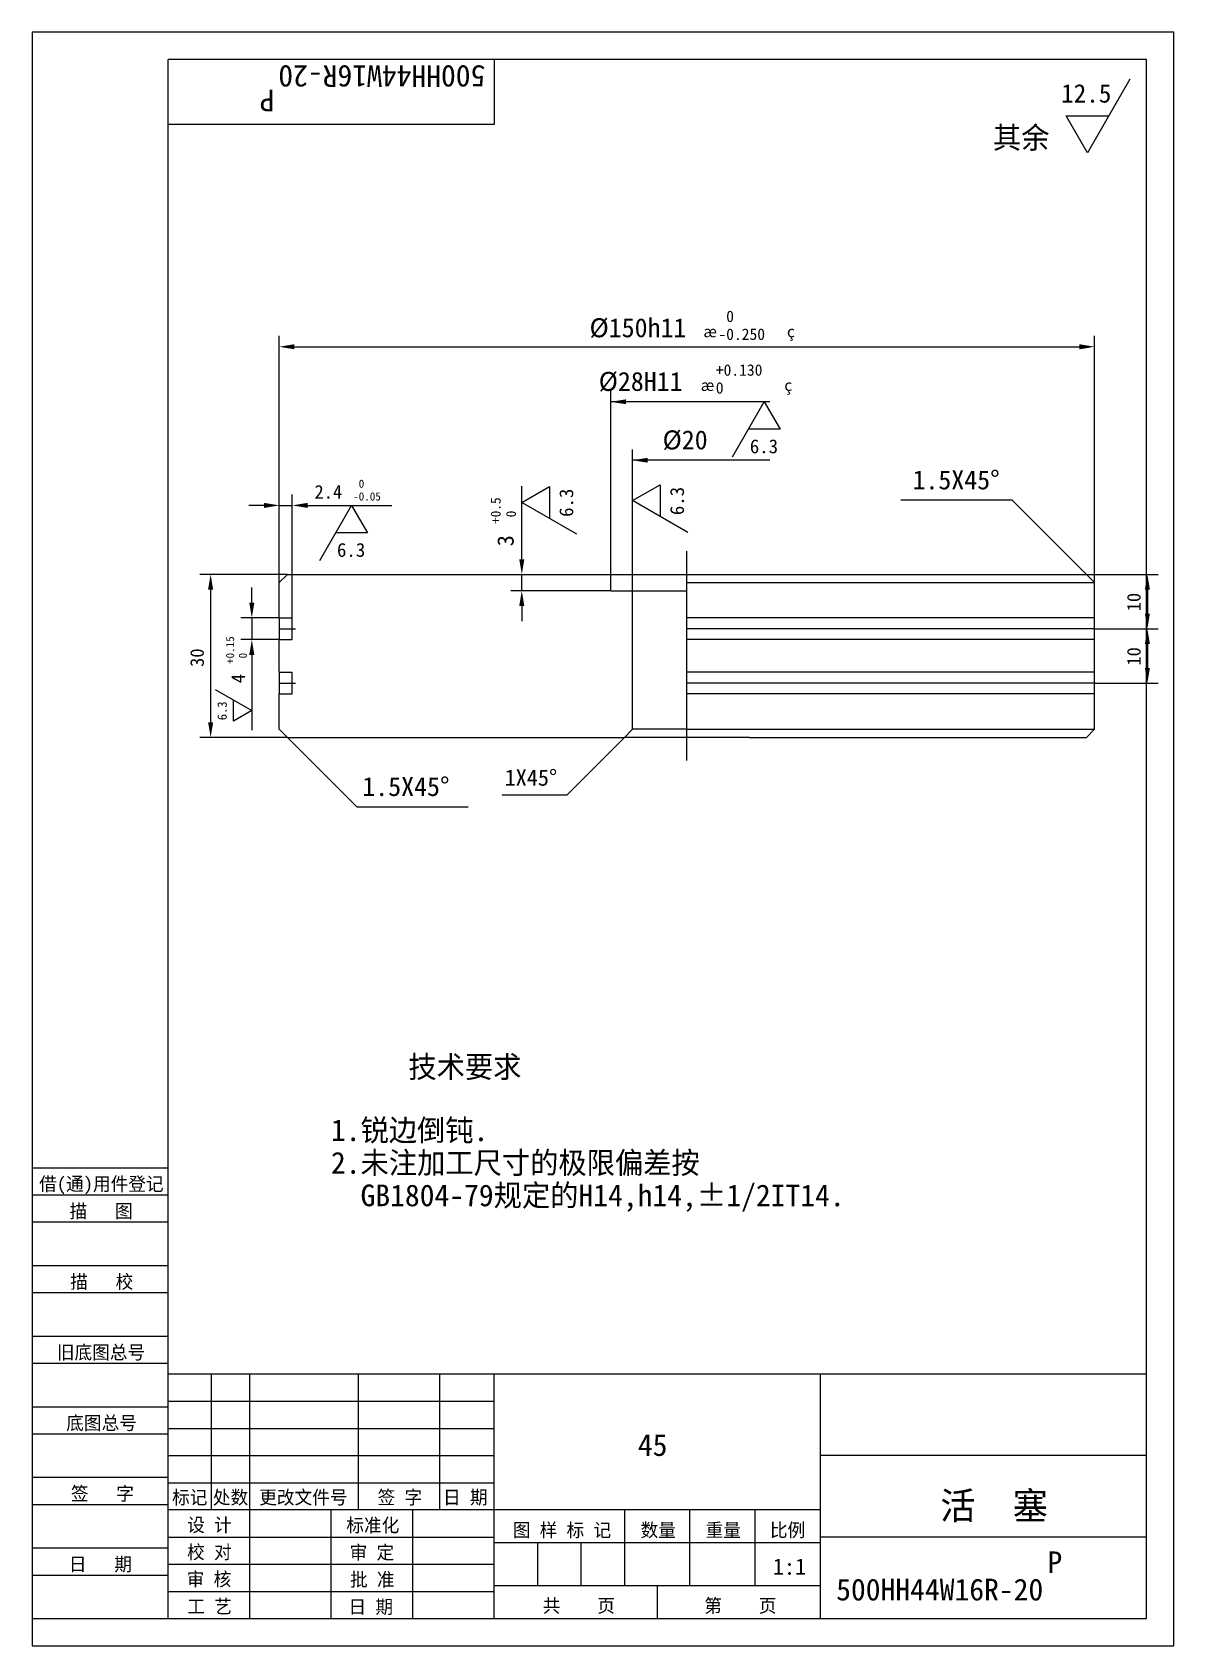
# Model space of a CAD drawing. Header units: metres. Extents: x 0 to 210, y 0 to 297.
import ezdxf

# ---------------------------------------------------------------- set-up
doc = ezdxf.new("R2010")
doc.units = ezdxf.units.M
for name, color, linetype in [('C', 6, 'Continuous'), ('D', 1, 'Continuous'), ('FL', 5, 'Continuous'), ('T', 7, 'Continuous'), ('TL', 4, 'Continuous')]:
    doc.layers.add(name, color=color, linetype=linetype)

# ---------------------------------------------------------------- blocks, each defined once
blk = doc.blocks.new('TUKUN4')
at = {"layer": 'FL'}
for p, q in [((0, 297), (0, 0)), ((210, 297), (0, 297)), ((210, 0), (210, 297)), ((0, 78), (25, 78)), ((0, 70), (25, 70)), ((0, 65), (25, 65)), ((0, 57), (25, 57)), ((0, 52), (25, 52)), ((33, 25), (33, 50)), ((40, 5), (40, 50)), ((60, 25), (60, 50)), ((75, 25), (75, 50)), ((25, 45), (85, 45)), ((0, 44), (25, 44)), ((0, 39), (25, 39)), ((25, 40), (85, 40)), ((25, 35), (85, 35)), ((0, 31), (25, 31)), ((25, 30), (85, 30)), ((0, 26), (25, 26)), ((70, 5), (70, 25)), ((0, 18), (25, 18)), ((25, 20), (85, 20)), ((25, 15), (85, 15)), ((0, 13), (25, 13)), ((25, 10), (85, 10)), ((0, 0), (210, 0))]:
    blk.add_line(p, q, dxfattribs=at)
at = {"layer": 'TL'}
for p, q in [((25, 5), (25, 292)), ((205, 292), (25, 292)), ((85, 292), (85, 280)), ((205, 5), (205, 292)), ((85, 280), (25, 280)), ((0, 88), (25, 88)), ((0, 83), (25, 83)), ((205, 50), (25, 50)), ((85, 5), (85, 50)), ((145, 5), (145, 50)), ((205, 35), (145, 35)), ((145, 25), (25, 25)), ((55, 5), (55, 25)), ((109, 11), (109, 25)), ((121, 11), (121, 25)), ((133, 11), (133, 25)), ((85, 19), (145, 19)), ((93, 11), (93, 19)), ((101, 11), (101, 19)), ((205, 20), (145, 20)), ((145, 11), (85, 11)), ((115, 5), (115, 11)), ((0, 5), (205, 5))]:
    blk.add_line(p, q, dxfattribs=at)
at = {"layer": 'T'}
for s, p in [('借(通)用件登记', (1.26, 83.76)), ('描   图', (6.86, 78.76)), ('描   校', (6.98, 65.76)), ('旧底图总号', (4.52, 52.76)), ('底图总号', (6.25, 39.76)), ('签   字', (7.1, 26.76)), ('标记', (25.71, 26.07)), ('处数', (33.22, 26.07)), ('更改文件号', (41.75, 26.07)), ('签 字', (63.53, 26.07)), ('日 期', (75.57, 26.07)), ('设 计', (28.5, 20.99)), ('标准化', (57.77, 20.93)), ('图 样 标 记', (88.4, 20.04)), ('数量', (111.92, 20.04)), ('重量', (123.88, 20.04)), ('比例', (135.7, 20.04)), ('校 对', (28.48, 15.99)), ('审 定', (58.39, 15.93)), ('日   期', (6.72, 13.76)), ('审 核', (28.41, 10.99)), ('批 准', (58.46, 10.93)), ('共    页', (93.91, 6.13)), ('第    页', (123.62, 6.13)), ('工 艺', (28.52, 5.99)), ('日 期', (58.18, 5.93))]:
    blk.add_text(s, height=2.5, dxfattribs=at).set_placement(p)

msp = doc.modelspace()

# ---------------------------------------------------------------- linework, layer by layer
at = {"layer": 'C'}
for p, q in [((120.44, 162.97), (120.44, 201.46)), ((45.44, 187.2), (48.44, 187.2)), ((195.44, 187.2), (120.44, 187.2)), ((45.44, 177.2), (48.44, 177.2)), ((195.44, 177.2), (120.44, 177.2))]:
    msp.add_line(p, q, dxfattribs=at)
at = {"layer": 'D'}
for p, q in [((201.94, 288.35), (194.14, 274.83)), ((190.24, 281.59), (198.04, 281.59)), ((194.14, 274.83), (190.24, 281.59)), ((45.44, 195.7), (45.44, 241.11)), ((195.44, 195.7), (195.44, 241.11)), ((48.24, 239.11), (192.64, 239.11)), ((106.44, 197.2), (106.44, 230.98)), ((135.69, 228.98), (106.44, 228.98)), ((128.82, 218.84), (134.68, 228.98)), ((134.68, 228.98), (137.61, 223.91)), ((137.61, 223.91), (131.75, 223.91)), ((110.44, 194.2), (110.44, 220.22)), ((135.69, 218.22), (110.44, 218.22)), ((47.84, 189.2), (47.84, 211.91)), ((90.06, 204.89), (90.06, 213.43)), ((90.06, 210.46), (95.13, 213.39)), ((95.13, 213.39), (95.13, 207.53)), ((110.44, 210.79), (115.51, 213.71)), ((115.51, 213.71), (115.51, 207.86)), ((180.27, 210.87), (159.8, 210.87)), ((193.94, 197.2), (180.27, 210.87)), ((42.64, 209.91), (39.84, 209.91)), ((45.44, 209.91), (47.84, 209.91)), ((50.64, 209.91), (53.44, 209.91)), ((52.88, 199.77), (58.74, 209.91)), ((53.44, 209.91), (58.89, 209.91)), ((58.74, 209.91), (61.66, 204.84)), ((58.89, 209.91), (66.18, 209.91)), ((100.2, 204.6), (90.06, 210.46)), ((120.58, 204.93), (110.44, 210.79)), ((61.66, 204.84), (55.81, 204.84)), ((90.06, 202.8), (90.06, 204.89)), ((90.06, 200), (90.06, 202.8)), ((46.94, 197.2), (30.81, 197.2)), ((90.06, 194.2), (90.06, 197.2)), ((193.94, 197.2), (207.16, 197.2)), ((32.81, 194.4), (32.81, 170)), ((40.39, 192), (40.39, 194.8)), ((106.44, 194.2), (88.06, 194.2)), ((205.16, 194.4), (205.16, 190)), ((90.06, 191.4), (90.06, 188.6)), ((45.44, 189.2), (38.39, 189.2)), ((40.39, 189.2), (40.39, 185.2)), ((195.44, 187.2), (207.16, 187.2)), ((195.44, 187.2), (207.16, 187.2)), ((45.44, 185.2), (38.39, 185.2)), ((205.16, 184.4), (205.16, 180)), ((40.39, 182.4), (40.39, 179.6)), ((40.39, 179.6), (40.39, 177.72)), ((33.63, 176.05), (40.39, 172.14)), ((40.39, 177.72), (40.39, 168.51)), ((195.44, 177.2), (207.16, 177.2)), ((37.01, 170.19), (37.01, 174.1)), ((40.39, 172.14), (37.01, 170.19)), ((46.94, 167.2), (30.81, 167.2)), ((46.94, 167.2), (59.72, 154.42)), ((108.94, 167.2), (98.32, 156.59)), ((98.32, 156.59), (86.47, 156.59)), ((59.72, 154.42), (80.2, 154.42))]:
    msp.add_line(p, q, dxfattribs=at)
for points in [[(48.24, 239.58), (48.24, 238.64), (45.44, 239.11)], [(192.64, 239.58), (192.64, 238.64), (195.44, 239.11)], [(109.24, 228.53), (106.44, 228.98), (109.24, 229.43)], [(113.24, 217.77), (110.44, 218.22), (113.24, 218.67)], [(42.64, 210.37), (42.64, 209.44), (45.44, 209.91)], [(50.64, 210.37), (50.64, 209.44), (47.84, 209.91)], [(89.59, 200), (90.53, 200), (90.06, 197.2)], [(32.34, 194.4), (33.28, 194.4), (32.81, 197.2)], [(204.69, 194.4), (205.62, 194.4), (205.16, 197.2)], [(89.59, 191.4), (90.53, 191.4), (90.06, 194.2)], [(39.92, 192), (40.85, 192), (40.39, 189.2)], [(204.69, 190), (205.62, 190), (205.16, 187.2)], [(204.69, 184.4), (205.62, 184.4), (205.16, 187.2)], [(39.92, 182.4), (40.85, 182.4), (40.39, 185.2)], [(204.69, 180), (205.62, 180), (205.16, 177.2)], [(32.34, 170), (33.28, 170), (32.81, 167.2)]]:
    msp.add_solid(points, dxfattribs=at)
at = {"layer": 'TL'}
for p, q in [((45.44, 195.7), (46.94, 197.2)), ((46.94, 197.2), (106.44, 197.2)), ((106.44, 197.2), (134.44, 197.2)), ((106.44, 194.2), (106.44, 197.2)), ((134.44, 197.2), (193.94, 197.2)), ((193.94, 197.2), (195.44, 195.7)), ((45.44, 189.2), (45.44, 195.7)), ((106.44, 194.2), (110.44, 194.2)), ((110.44, 194.2), (120.44, 194.2)), ((110.44, 168.7), (110.44, 194.2)), ((120.44, 195.7), (195.44, 195.7)), ((195.44, 168.7), (195.44, 195.7)), ((45.44, 189.2), (45.44, 185.2)), ((45.44, 189.2), (47.84, 189.2)), ((47.84, 185.2), (47.84, 189.2)), ((195.44, 189.2), (120.44, 189.2)), ((45.44, 179.2), (45.44, 185.2)), ((45.44, 185.2), (47.84, 185.2)), ((195.44, 185.2), (120.44, 185.2)), ((45.44, 179.2), (45.44, 175.2)), ((45.44, 179.2), (47.84, 179.2)), ((47.84, 175.2), (47.84, 179.2)), ((195.44, 179.2), (120.44, 179.2)), ((45.44, 175.2), (47.84, 175.2)), ((45.44, 168.7), (45.44, 175.2)), ((195.44, 175.2), (120.44, 175.2)), ((46.94, 167.2), (45.44, 168.7)), ((46.94, 167.2), (108.94, 167.2)), ((110.44, 168.7), (108.94, 167.2)), ((131.94, 167.2), (108.94, 167.2)), ((120.44, 168.7), (110.44, 168.7)), ((120.44, 168.7), (195.44, 168.7)), ((131.94, 167.2), (193.94, 167.2)), ((193.94, 167.2), (195.44, 168.7))]:
    msp.add_line(p, q, dxfattribs=at)

# ---------------------------------------------------------------- block references
at = {"layer": 'D'}
msp.add_blockref('TUKUN4', (0, 0), dxfattribs=at)

# ---------------------------------------------------------------- texts
for s, height, rotation, p in [('500HH44W16R-20', 4, 180, (83.36, 290.91)), ('P', 4, 180, (44.56, 286.42)), ('+0.5', 1.8, 90, (86.16, 206.49)), ('6.3', 2.55, 90, (99.52, 207.79)), ('6.3', 2.55, 90, (119.9, 208.11)), (' 0', 1.8, 90, (88.98, 206.49)), ('3', 3, 90, (88.56, 202.39)), ('10', 2.5, 90, (203.91, 190.41)), ('+0.15', 1.5, 90, (37.14, 180.72)), ('30', 2.5, 90, (31.56, 180.18)), (' 0', 1.5, 90, (39.49, 180.72)), ('10', 2.5, 90, (203.91, 180.41)), ('4', 2.5, 90, (39.14, 177.19)), ('6.3', 1.7, 90, (35.78, 170.36))]:
    msp.add_text(s, height=height, rotation=rotation, dxfattribs=at).set_placement(p)
for s, height, p in [('12.5', 3.4, (189.28, 284.05)), ('其余', 4, (176.74, 275.61)), ('%%C150h11', 3.5, (102.52, 240.86)), (' 0', 2.1, (126.24, 243.66)), ('%%230', 2.1, (123.44, 240.86)), ('-0.250', 2.1, (126.24, 240.37)), ('%%231', 2.1, (138.84, 240.86)), ('%%C28H11', 3.5, (104.21, 230.98)), ('+0.130', 2.1, (125.76, 233.78)), ('%%230', 2.1, (122.96, 230.98)), ('0', 2.1, (125.76, 230.49)), ('%%231', 2.1, (138.36, 230.98)), ('%%C20', 3.5, (115.96, 220.22)), ('6.3', 2.55, (132.01, 219.51)), (' 0', 1.5, (59.03, 213.16)), ('1.5X45%%d', 3.5, (161.94, 212.86)), ('2.4', 2.5, (51.92, 211.16)), ('-0.05', 1.5, (59.03, 210.81)), ('6.3', 2.55, (56.06, 200.44)), ('1X45%%d', 3, (86.9, 158.3)), ('1.5X45%%d', 3.5, (60.72, 156.41)), ('技术要求', 4, (69.19, 104.56)), ('1.锐边倒钝.', 4, (54.95, 92.9)), ('2.未注加工尺寸的极限偏差按', 4, (54.95, 86.9)), ('  GB1804-79规定的H14,h14,%%P1/2IT14.', 4, (54.95, 80.9)), ('45', 4, (111.41, 34.94)), ('活  塞', 5, (167.05, 23.28)), ('1:1', 3, (136.25, 13.06)), ('P', 4, (186.78, 13.37)), ('500HH44W16R-20', 4, (147.9, 8.34))]:
    msp.add_text(s, height=height, dxfattribs=at).set_placement(p)

doc.saveas('drawing.dxf')
